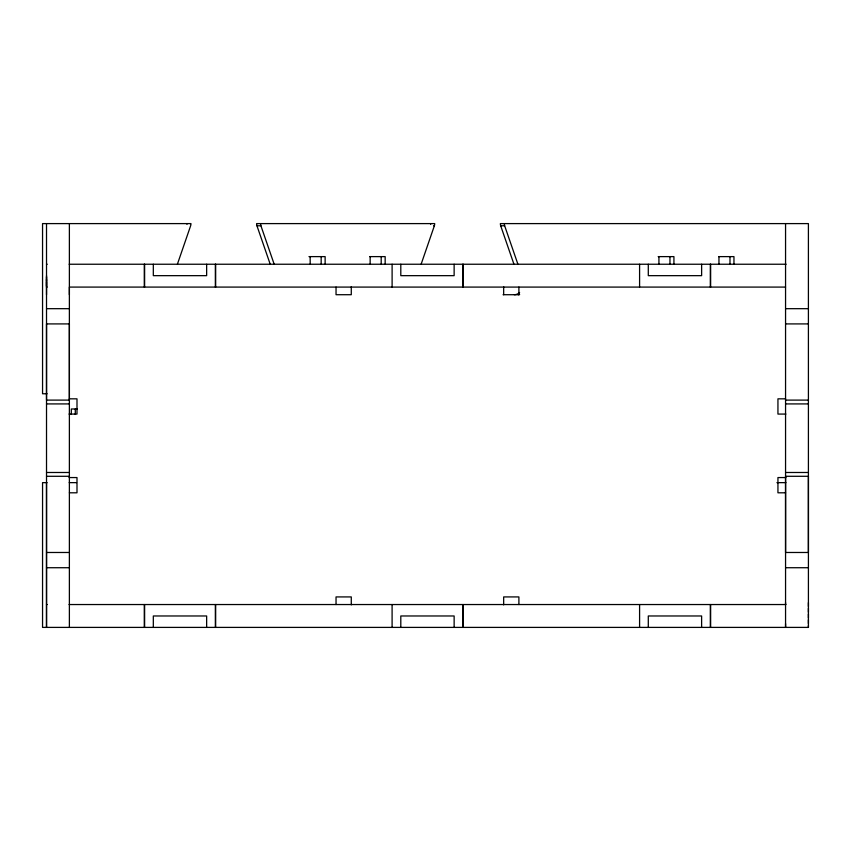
<?xml version="1.0" encoding="UTF-8"?>
<svg xmlns="http://www.w3.org/2000/svg" width="851" height="851" viewBox="0 0 851 851"><rect width="100%" height="100%" fill="white"/><g stroke="black" fill="none" stroke-linecap="round" stroke-linejoin="round"><path stroke-width="1.28" d="M46.518 294.712L46.518 281.66M46.518 285.819L46.518 276.926M46.518 275.692L46.518 280.862M46.528 482.645L46.518 627.4L46.518 223.6M69.378 294.712L69.378 287.085L785.558 287.085M785.558 623.677L785.558 627.4L785.558 223.6M785.558 604.572L785.558 602.636M47.092 482.645L42.561 482.645L42.55 627.4L808.418 627.4L808.418 625.496M808.418 619.783L808.418 623.592M808.418 614.071L808.418 617.879M808.418 608.359L808.418 612.167M808.418 606.455L808.418 602.636M177.434 264.097L190.635 225.781A7.616 7.499 90 0 0 190.954 223.6L42.55 223.6L42.561 393.758L47.092 393.758M421.171 264.097L434.372 225.781A7.616 7.499 -90 0 0 434.691 223.6L256.64 223.6A7.616 7.499 90 0 0 256.949 225.781L270.161 264.097M256.949 225.781L260.917 225.781L274.128 264.097M433.627 225.781L434.372 225.781M808.418 627.4L808.407 223.6L500.377 223.6A7.616 7.499 90 0 0 500.686 225.781L504.654 225.781L517.865 264.097M308.977 256.619L325.135 256.619L325.135 264.236M369.664 256.619L385.163 256.619L385.163 264.236M658.185 256.619L673.928 256.619L673.928 264.236M718.701 256.619L733.956 256.619L733.956 264.236M310.211 264.236L310.136 256.619M46.528 264.236L47.22 264.236M69.144 264.236L786.133 264.236M47.22 287.085L46.528 287.085L46.518 279.468M503.058 294.712L518.897 294.712L518.897 287.085M46.518 308.679L69.378 308.679M785.558 308.679L808.418 308.679M785.558 323.912L808.418 323.912M69.378 398.832L76.994 398.832L76.994 414.075L69.048 414.075M785.558 398.832L777.942 398.832L777.942 414.075L785.888 414.075M785.558 400.108L808.418 400.108M46.518 403.917L69.378 403.917M785.558 403.917L808.418 403.917M77.164 408.991L71.324 408.991L71.324 414.469M46.518 472.486L69.378 472.486M785.558 472.486L808.418 472.486M46.518 476.294L69.378 476.294M69.048 477.56L76.994 477.56L76.994 492.803L69.378 492.803M785.888 477.56L777.942 477.56L777.942 492.803L785.558 492.803M69.197 482.645L76.558 482.645M776.931 482.645L785.898 482.645M46.518 552.48L69.378 552.48M46.518 567.723L69.378 567.723M785.558 567.723L808.418 567.723M46.518 604.54L47.209 604.54M69.048 604.54L785.888 604.54M500.686 225.781L513.898 264.097M729.988 256.619L729.988 264.236M718.957 256.619L718.957 264.236M710.638 264.236L710.638 287.085M710.638 604.54L710.638 627.4M710.319 264.236L710.319 287.085M710.319 604.54L710.319 627.4M701.628 264.236L701.628 275.66L648.292 275.66L648.292 264.236M701.618 627.4L701.618 615.975L648.292 615.975L648.292 627.4M669.96 256.619L669.96 264.236M658.929 256.619L658.929 264.236M639.59 264.236L639.59 287.085M639.59 604.54L639.59 627.4M518.897 604.54L518.897 596.923L503.664 596.923L503.664 604.88M503.664 286.755L503.664 294.712M463.157 264.236L463.157 287.085M463.146 604.54L463.146 627.4M462.838 264.236L462.838 287.085M462.827 604.54L462.827 627.4M454.136 264.236L454.136 275.66L400.8 275.66L400.8 264.236M454.136 627.4L454.136 615.975L400.8 615.975L400.8 627.4M392.109 264.236L392.109 287.085M392.098 604.54L392.098 627.4M381.195 256.619L381.195 264.236M370.153 256.619L370.153 264.236M351.282 286.755L351.282 294.712L336.039 294.712L336.039 287.085M351.282 604.88L351.282 596.923L336.039 596.923L336.039 604.54M321.167 256.619L321.167 264.236M215.665 264.236L215.665 287.085M215.665 604.54L215.665 627.4M215.346 264.236L215.346 287.085M215.346 604.54L215.346 627.4M206.644 264.236L206.644 275.66L153.318 275.66L153.318 264.236M206.644 627.4L206.644 615.975L153.318 615.975L153.318 627.4M144.617 264.236L144.617 287.085M144.617 604.54L144.617 627.4M144.298 264.236L144.298 287.085M144.298 604.54L144.298 627.4M75.292 408.991L75.292 414.469M69.378 223.6L69.378 627.4M519.621 292.478A7.616 7.499 90 0 1 514.312 294.712M519.653 294.584A7.616 7.499 -90 0 1 518.291 294.712M504.654 225.781A7.616 7.499 -90 0 1 504.345 223.6M186.986 223.6A7.616 7.499 90 0 1 186.954 224.292M260.917 225.781A7.616 7.499 -90 0 1 260.608 223.6M430.723 223.6A7.616 7.499 -90 0 1 430.691 224.292M46.518 323.912L46.518 400.108L69.378 400.108L69.378 323.912L46.518 323.912M785.558 476.294L785.558 552.48L808.418 552.48L808.418 476.294L785.558 476.294"/></g></svg>
